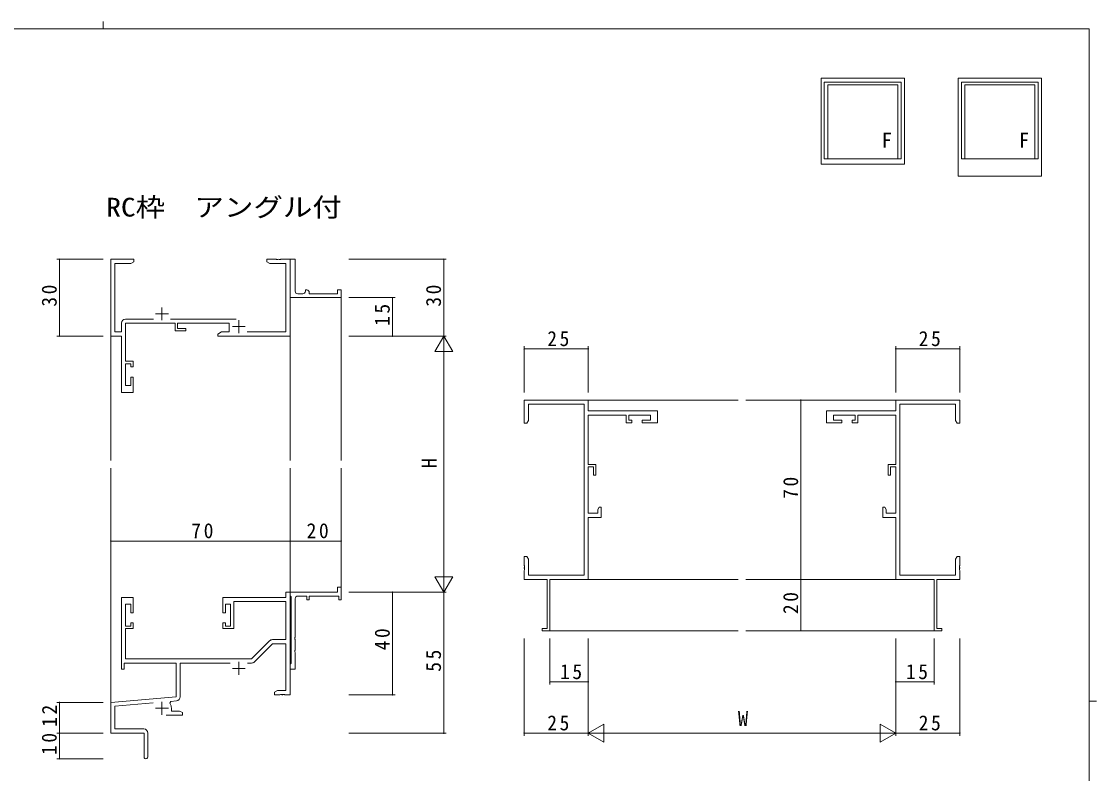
# Model space of a CAD drawing. Units: millimetres, scale not verified. Extents: x -594 to 199, y -420 to 144.
# Drawn here: x -238 to 181.6, y -149.3 to 144.2 of the extents above; entities that cross this region are included whole.
import ezdxf
from ezdxf.enums import TextEntityAlignment as Align

# ---------------------------------------------------------------- set-up
doc = ezdxf.new("R2010")
doc.units = ezdxf.units.MM
doc.header["$LTSCALE"] = 2
for name, color, linetype, lineweight in [('0-1_YKK_ZWAK', 7, 'Continuous', 9), ('0-3_YKK_11', 7, 'Continuous', 9), ('0-4_YKK_12', 2, 'Continuous', 9), ('0-6_YKK_A1', 4, 'Continuous', 9), ('0-7_YKK_D', 6, 'Continuous', 9)]:
    doc.layers.add(name, color=color, linetype=linetype, lineweight=lineweight)
doc.layers.add('0-2_USER1', color=7, linetype='Continuous')
doc.styles.add('ＭＳ ゴシック', font='')
doc.styles.get('ＭＳ ゴシック').set_extended_font_data('MS Gothic')

msp = doc.modelspace()

# ---------------------------------------------------------------- linework, layer by layer
at = {"layer": '0-1_YKK_ZWAK'}
for p, q in [((-206.186, 144.2), (-206.186, 141.4)), ((178.8, 141.4), (-591.2, 141.4)), ((178.8, 141.4), (178.8, -383.6)), ((178.8, -121.1), (181.6, -121.1))]:
    msp.add_line(p, q, dxfattribs=at)
at = {"layer": '0-3_YKK_11'}
for p, q in [((-203.203, 51.4), (-194.203, 51.4)), ((-203.203, 21.4), (-203.203, 51.4)), ((-194.203, 50.4), (-195.294, 49.77)), ((-194.203, 51.4), (-194.203, 50.4)), ((-142.203, 51.4), (-138.661, 51.4)), ((-142.203, 50.4), (-142.203, 51.4)), ((-141.112, 49.77), (-142.203, 50.4)), ((-138.661, 51.4), (-138.478, 51.28)), ((-138.478, 51.28), (-137.928, 51.28)), ((-137.928, 51.28), (-137.745, 51.4)), ((-137.745, 51.4), (-137.661, 51.4)), ((-137.661, 51.4), (-137.478, 51.28)), ((-137.478, 51.28), (-136.928, 51.28)), ((-136.928, 51.28), (-136.745, 51.4)), ((-136.745, 51.4), (-133.203, 51.4)), ((-133.203, 51.4), (-131.203, 51.4)), ((-133.203, 37.9), (-133.203, 51.4)), ((-133.203, 51.4), (-133.203, 21.4)), ((-131.203, 51.4), (-131.203, 38.9)), ((-201.573, 49.77), (-201.573, 23.03)), ((-195.294, 49.77), (-201.573, 49.77)), ((-134.833, 49.77), (-141.112, 49.77)), ((-134.833, 23.03), (-134.833, 49.77)), ((-133.203, 36.4), (-133.203, 37.9)), ((-130.203, 37.9), (-128.203, 37.9)), ((-127.203, 39.4), (-126.703, 39.4)), ((-127.203, 38.9), (-127.203, 39.4)), ((-125.703, 38.4), (-125.703, 37.9)), ((-125.703, 37.9), (-114.703, 37.9)), ((-114.703, 39.4), (-113.203, 39.4)), ((-114.703, 37.9), (-114.703, 39.4)), ((-113.203, 39.4), (-113.203, 36.4)), ((-113.203, 36.4), (-133.203, 36.4)), ((-185.703, 30.1), (-180.703, 30.1)), ((-183.203, 32.6), (-183.203, 27.6)), ((-199.003, 23.03), (-199.003, 26.43)), ((-197.403, 28.03), (-186.554, 28.03)), ((-197.373, 26.4), (-197.373, 11.6)), ((-178.103, 26.4), (-197.373, 26.4)), ((-179.853, 28.03), (-154.296, 28.03)), ((-178.103, 23.4), (-178.103, 26.4)), ((-177.103, 26.4), (-177.103, 24.4)), ((-156.903, 26.4), (-177.103, 26.4)), ((-156.903, 23.03), (-156.903, 26.4)), ((-153.203, 27.6), (-153.203, 22.6)), ((-199.003, 21.4), (-203.203, 21.4)), ((-201.573, 23.03), (-199.003, 23.03)), ((-199.003, -0.6), (-199.003, 21.4)), ((-173.903, 23.4), (-178.103, 23.4)), ((-177.103, 24.4), (-173.903, 24.4)), ((-173.903, 24.4), (-173.903, 23.4)), ((-161.403, 22.2), (-159.966, 23.03)), ((-161.403, 21.4), (-161.403, 22.2)), ((-133.203, 21.4), (-161.403, 21.4)), ((-159.966, 23.03), (-156.903, 23.03)), ((-155.703, 25.1), (-150.703, 25.1)), ((-149.964, 23.03), (-134.833, 23.03)), ((-197.373, 11.6), (-194.403, 11.6)), ((-197.373, 10.6), (-197.373, 2.1)), ((-195.403, 10.6), (-197.373, 10.6)), ((-195.403, 9.4), (-195.403, 10.6)), ((-194.403, 9.4), (-195.403, 9.4)), ((-194.403, 11.6), (-194.403, 9.4)), ((-195.403, 5.4), (-194.403, 5.4)), ((-195.403, 2.1), (-195.403, 5.4)), ((-194.403, 5.4), (-194.403, -0.6)), ((-197.373, 2.1), (-195.403, 2.1)), ((-194.403, -0.6), (-199.003, -0.6)), ((-41.777, -3.597), (-16.777, -3.597)), ((-41.777, -12.597), (-41.777, -3.597)), ((-16.777, -3.597), (-16.777, -7.797)), ((103.223, -3.597), (103.223, -7.797)), ((128.223, -3.597), (103.223, -3.597)), ((128.223, -12.597), (128.223, -3.597)), ((-40.147, -5.227), (-40.147, -11.506)), ((-18.407, -5.227), (-40.147, -5.227)), ((-18.407, -71.967), (-18.407, -5.227)), ((-16.777, -7.797), (10.223, -7.797)), ((10.223, -7.797), (10.223, -12.397)), ((76.223, -7.797), (76.223, -12.397)), ((103.223, -7.797), (76.223, -7.797)), ((104.853, -5.227), (126.593, -5.227)), ((104.853, -71.967), (104.853, -5.227)), ((126.593, -5.227), (126.593, -11.506)), ((-40.147, -11.506), (-40.777, -12.597)), ((-16.777, -9.427), (-16.777, -28.697)), ((-1.977, -9.427), (-16.777, -9.427)), ((-1.977, -12.397), (-1.977, -9.427)), ((0.223, -12.397), (-1.977, -12.397)), ((-0.977, -9.427), (-0.977, -11.397)), ((7.523, -9.427), (-0.977, -9.427)), ((-0.977, -11.397), (0.223, -11.397)), ((0.223, -11.397), (0.223, -12.397)), ((4.223, -11.397), (7.523, -11.397)), ((4.223, -12.397), (4.223, -11.397)), ((10.223, -12.397), (4.223, -12.397)), ((7.523, -11.397), (7.523, -9.427)), ((76.223, -12.397), (82.223, -12.397)), ((78.923, -9.427), (87.423, -9.427)), ((78.923, -11.397), (78.923, -9.427)), ((82.223, -11.397), (78.923, -11.397)), ((82.223, -12.397), (82.223, -11.397)), ((86.223, -11.397), (86.223, -12.397)), ((87.423, -11.397), (86.223, -11.397)), ((86.223, -12.397), (88.423, -12.397)), ((87.423, -9.427), (87.423, -11.397)), ((88.423, -9.427), (103.223, -9.427)), ((88.423, -12.397), (88.423, -9.427)), ((103.223, -9.427), (103.223, -28.697)), ((126.593, -11.506), (127.223, -12.597)), ((-40.777, -12.597), (-41.777, -12.597)), ((127.223, -12.597), (128.223, -12.597)), ((-16.777, -28.697), (-13.777, -28.697)), ((-13.777, -28.697), (-13.777, -32.897)), ((100.223, -28.697), (100.223, -32.897)), ((103.223, -28.697), (100.223, -28.697)), ((-16.777, -29.697), (-16.777, -47.767)), ((-14.777, -29.697), (-16.777, -29.697)), ((-14.777, -32.897), (-14.777, -29.697)), ((-13.777, -32.897), (-14.777, -32.897)), ((100.223, -32.897), (101.223, -32.897)), ((101.223, -29.697), (103.223, -29.697)), ((101.223, -32.897), (101.223, -29.697)), ((103.223, -29.697), (103.223, -47.767)), ((-13.077, -46.263), (-12.577, -45.397)), ((-12.577, -45.397), (-11.777, -45.397)), ((-11.777, -45.397), (-11.777, -49.397)), ((98.223, -45.397), (98.223, -49.397)), ((99.023, -45.397), (98.223, -45.397)), ((99.523, -46.263), (99.023, -45.397)), ((-16.777, -47.767), (-13.077, -47.767)), ((-16.777, -49.397), (-16.777, -73.597)), ((-11.777, -49.397), (-16.777, -49.397)), ((-13.077, -47.767), (-13.077, -46.263)), ((98.223, -49.397), (103.223, -49.397)), ((99.523, -47.767), (99.523, -46.263)), ((103.223, -47.767), (99.523, -47.767)), ((103.223, -49.397), (103.223, -73.597)), ((-41.777, -64.597), (-40.777, -64.597)), ((-41.777, -68.139), (-41.777, -64.597)), ((-40.777, -64.597), (-40.147, -65.688)), ((-40.147, -65.688), (-40.147, -71.967)), ((127.223, -64.597), (126.593, -65.688)), ((126.593, -65.688), (126.593, -71.967)), ((128.223, -64.597), (127.223, -64.597)), ((128.223, -68.139), (128.223, -64.597)), ((-41.657, -68.322), (-41.777, -68.139)), ((-41.777, -69.055), (-41.657, -68.872)), ((-41.777, -69.139), (-41.777, -69.055)), ((-41.657, -69.322), (-41.777, -69.139)), ((-41.777, -70.055), (-41.657, -69.872)), ((-41.777, -73.597), (-41.777, -70.055)), ((-41.657, -68.872), (-41.657, -68.322)), ((-41.657, -69.872), (-41.657, -69.322)), ((128.103, -68.322), (128.223, -68.139)), ((128.103, -68.872), (128.103, -68.322)), ((128.223, -69.055), (128.103, -68.872)), ((128.103, -69.322), (128.223, -69.139)), ((128.103, -69.872), (128.103, -69.322)), ((128.223, -70.055), (128.103, -69.872)), ((128.223, -69.139), (128.223, -69.055)), ((128.223, -73.597), (128.223, -70.055)), ((-32.777, -73.597), (-41.777, -73.597)), ((-40.147, -71.967), (-18.407, -71.967)), ((-32.777, -92.697), (-32.777, -73.597)), ((-31.777, -73.597), (-31.777, -93.597)), ((-16.777, -73.597), (-31.777, -73.597)), ((103.223, -73.597), (118.223, -73.597)), ((126.593, -71.967), (104.853, -71.967)), ((118.223, -73.597), (118.223, -93.597)), ((119.223, -73.597), (128.223, -73.597)), ((119.223, -92.697), (119.223, -73.597)), ((-134.833, -78.597), (-134.833, -80.597)), ((-133.203, -78.597), (-134.833, -78.597)), ((-133.203, -78.597), (-114.703, -78.597)), ((-133.203, -79.897), (-133.203, -78.597)), ((-133.203, -118.597), (-133.203, -78.597)), ((-114.703, -76.597), (-113.203, -76.597)), ((-114.703, -78.597), (-114.703, -76.597)), ((-113.203, -76.597), (-113.203, -81.597)), ((-199.003, -80.597), (-199.003, -108.597)), ((-194.403, -80.597), (-199.003, -80.597)), ((-197.373, -83.297), (-195.403, -83.297)), ((-197.373, -91.797), (-197.373, -83.297)), ((-195.403, -83.297), (-195.403, -86.597)), ((-194.403, -86.597), (-194.403, -80.597)), ((-159.403, -80.597), (-159.403, -86.597)), ((-134.833, -80.597), (-159.403, -80.597)), ((-158.403, -83.297), (-156.403, -83.297)), ((-158.403, -86.597), (-158.403, -83.297)), ((-156.403, -83.297), (-156.403, -91.797)), ((-155.203, -82.227), (-134.833, -82.227)), ((-155.203, -92.797), (-155.203, -82.227)), ((-134.833, -82.227), (-134.833, -97.097)), ((-133.003, -80.097), (-133.203, -79.897)), ((-132.703, -80.397), (-133.003, -80.097)), ((-132.703, -106.297), (-132.703, -80.397)), ((-131.203, -81.097), (-131.203, -96.139)), ((-126.703, -80.097), (-130.203, -80.097)), ((-126.703, -81.597), (-126.703, -80.097)), ((-125.703, -81.597), (-126.703, -81.597)), ((-125.703, -80.097), (-125.703, -81.597)), ((-114.203, -80.097), (-125.703, -80.097)), ((-114.203, -81.597), (-114.203, -80.097)), ((-113.203, -81.597), (-114.203, -81.597)), ((-195.403, -86.597), (-194.403, -86.597)), ((-159.403, -86.597), (-158.403, -86.597)), ((-195.403, -91.797), (-197.373, -91.797)), ((-195.403, -90.597), (-195.403, -91.797)), ((-194.403, -90.597), (-195.403, -90.597)), ((-194.403, -92.797), (-194.403, -90.597)), ((-159.403, -90.597), (-159.403, -92.797)), ((-158.403, -90.597), (-159.403, -90.597)), ((-158.403, -91.797), (-158.403, -90.597)), ((-156.403, -91.797), (-158.403, -91.797)), ((-197.373, -92.797), (-194.403, -92.797)), ((-197.373, -104.597), (-197.373, -92.797)), ((-159.403, -92.797), (-155.203, -92.797)), ((-131.203, -96.139), (-131.323, -96.322)), ((-131.323, -96.322), (-131.323, -96.872)), ((-34.777, -92.697), (-32.777, -92.697)), ((-34.777, -93.597), (-34.777, -92.697)), ((-31.777, -93.597), (-34.777, -93.597)), ((118.223, -93.597), (121.223, -93.597)), ((121.223, -92.697), (119.223, -92.697)), ((121.223, -93.597), (121.223, -92.697)), ((-141.172, -97.566), (-148.203, -104.597)), ((-147.059, -105.758), (-140.028, -98.727)), ((-134.833, -97.097), (-140.04, -97.097)), ((-140.028, -98.727), (-134.833, -98.727)), ((-134.833, -98.727), (-134.833, -116.967)), ((-131.323, -96.872), (-131.203, -97.055)), ((-131.203, -97.055), (-131.203, -101.139)), ((-148.203, -104.597), (-197.373, -104.597)), ((-131.203, -101.139), (-131.323, -101.322)), ((-131.323, -101.322), (-131.323, -101.872)), ((-131.323, -101.872), (-131.203, -102.055)), ((-131.203, -102.055), (-131.203, -108.597)), ((-199.003, -108.597), (-198.003, -108.597)), ((-198.003, -106.227), (-177.703, -106.227)), ((-198.003, -108.597), (-198.003, -106.227)), ((-177.703, -106.227), (-177.703, -119.366)), ((-176.073, -106.227), (-156.554, -106.227)), ((-176.073, -119.394), (-176.073, -106.227)), ((-155.703, -108.297), (-150.703, -108.297)), ((-153.203, -105.797), (-153.203, -110.797)), ((-149.853, -106.227), (-148.191, -106.227)), ((-133.203, -106.797), (-133.003, -106.597)), ((-133.203, -108.597), (-133.203, -106.797)), ((-131.203, -108.597), (-133.203, -108.597)), ((-133.003, -106.597), (-132.703, -106.297)), ((-138.112, -116.967), (-139.203, -117.597)), ((-134.833, -116.967), (-138.112, -116.967)), ((-177.703, -119.366), (-203.203, -121.597)), ((-203.203, -121.597), (-203.203, -133.597)), ((-183.203, -121.397), (-183.203, -126.397)), ((-180.064, -121.938), (-179.684, -121.176)), ((-179.684, -121.176), (-177.534, -120.987)), ((-139.203, -117.597), (-139.203, -118.597)), ((-139.203, -118.597), (-137.161, -118.597)), ((-137.161, -118.597), (-136.978, -118.477)), ((-136.978, -118.477), (-136.428, -118.477)), ((-136.428, -118.477), (-136.245, -118.597)), ((-136.245, -118.597), (-136.161, -118.597)), ((-136.161, -118.597), (-135.978, -118.477)), ((-135.978, -118.477), (-135.428, -118.477)), ((-135.428, -118.477), (-135.245, -118.597)), ((-135.245, -118.597), (-133.203, -118.597)), ((-201.573, -123.091), (-186.573, -121.778)), ((-201.573, -131.967), (-201.573, -123.091)), ((-185.703, -123.897), (-180.703, -123.897)), ((-179.503, -124.967), (-179.503, -123.897)), ((-176.294, -124.967), (-179.503, -124.967)), ((-175.203, -125.597), (-176.294, -124.967)), ((-175.203, -126.597), (-175.203, -125.597)), ((-181.553, -126.597), (-175.203, -126.597)), ((-203.203, -133.597), (-190.203, -133.597)), ((-190.303, -131.967), (-201.573, -131.967)), ((-190.203, -133.597), (-190.203, -138.139)), ((-188.703, -142.847), (-188.703, -133.567)), ((-190.203, -138.139), (-190.083, -138.322)), ((-190.083, -138.322), (-190.083, -138.872)), ((-190.083, -138.872), (-190.203, -139.055)), ((-190.203, -139.055), (-190.203, -142.847))]:
    msp.add_line(p, q, dxfattribs=at)
for centre, radius, start, end in [((-130.203, 38.9), 1, 180.00009, 270.00008), ((-128.203, 38.9), 1, 270.00009, 0.00008), ((-126.703, 38.4), 1, 0.00009, 90.00008), ((-197.403, 26.43), 1.6, 90, 179.99998), ((-130.203, -81.097), 1, 89.99997, 180.00002), ((-140.04, -98.697), 1.6, 89.99998, 134.99998), ((-148.191, -104.627), 1.6, 269.99998, 314.99998), ((-177.673, -119.394), 1.6, 275, 0), ((-183.203, -123.897), 3.7, 0, 31.9633), ((-190.303, -133.567), 1.6, 0, 89.99998), ((-189.453, -142.847), 0.75, 179.99998, 0)]:
    msp.add_arc(centre, radius, start, end, dxfattribs=at)
at = {"layer": '0-4_YKK_12'}
for p, q in [((-113.203, 36.7), (-113.203, -27.101)), ((-203.203, 22.655), (-203.203, -27.101)), ((-133.203, 21.4), (-133.203, -27.101)), ((-16.777, -3.597), (41.722, -3.597)), ((103.22, -3.597), (44.722, -3.597)), ((-203.203, -122.169), (-203.203, -30.101)), ((-133.203, -78.602), (-133.203, -30.101)), ((-113.203, -78.602), (-113.203, -30.101)), ((-16.777, -73.597), (41.722, -73.597)), ((103.22, -73.597), (44.722, -73.597)), ((-32.077, -93.597), (41.722, -93.597)), ((118.521, -93.597), (44.722, -93.597))]:
    msp.add_line(p, q, dxfattribs=at)
at = {"layer": '0-6_YKK_A1'}
for p, q in [((106.596, 88.548), (106.596, 122.048)), ((160.14, 83.798), (160.14, 122.048)), ((75.346, 90.548), (75.346, 120.548)), ((75.346, 120.548), (105.346, 120.548)), ((76.696, 90.548), (76.696, 119.448)), ((76.696, 119.448), (103.996, 119.448)), ((103.996, 90.548), (103.996, 119.448)), ((105.346, 90.548), (105.346, 120.548)), ((128.89, 90.548), (128.89, 120.548)), ((128.89, 120.548), (158.89, 120.548)), ((130.24, 90.548), (130.24, 119.448)), ((130.24, 119.448), (157.54, 119.448)), ((157.54, 90.548), (157.54, 119.448)), ((158.89, 90.548), (158.89, 120.548)), ((74.096, 88.548), (106.596, 88.548)), ((75.346, 90.548), (105.346, 90.548)), ((128.89, 90.548), (158.89, 90.548)), ((127.64, 83.798), (160.14, 83.798))]:
    msp.add_line(p, q, dxfattribs=at)
for points in [[(74.096, 88.548), (74.096, 122.048), (106.596, 122.048)], [(127.64, 83.798), (127.64, 122.048), (160.14, 122.048)]]:
    msp.add_lwpolyline(points, dxfattribs=at)
at = {"layer": '0-7_YKK_D'}
for p, q in [((-206.203, 51.4), (-224.203, 51.4)), ((-223.203, 51.4), (-223.203, 21.4)), ((-110.203, 51.4), (-72.203, 51.4)), ((-73.203, 51.4), (-73.203, 21.4)), ((-110.203, 36.4), (-92.203, 36.4)), ((-93.203, 21.4), (-93.203, 36.4)), ((-206.203, 21.4), (-224.203, 21.4)), ((-110.203, 21.4), (-92.203, 21.4)), ((-110.203, 21.4), (-72.203, 21.4)), ((-110.203, 21.4), (-72.203, 21.4)), ((-73.203, 21.4), (-76.703, 15.338)), ((-73.203, 21.4), (-73.203, 9.276)), ((-73.203, 21.4), (-69.703, 15.338)), ((-41.777, -0.597), (-41.777, 17.403)), ((-16.777, -0.597), (-16.777, 17.403)), ((103.223, -0.597), (103.223, 17.403)), ((128.223, -0.597), (128.223, 17.403)), ((-76.703, 15.338), (-69.703, 15.338)), ((-73.203, 14.4), (-73.203, -71.602)), ((-41.777, 16.403), (-16.777, 16.403)), ((103.223, 16.403), (128.223, 16.403)), ((90.618, -3.597), (65.223, -3.597)), ((66.223, -3.597), (66.223, -73.597)), ((-203.203, -74.929), (-203.203, -57.597)), ((-203.203, -58.597), (-133.203, -58.597)), ((-133.203, -71.969), (-133.203, -57.597)), ((-133.203, -77.207), (-133.203, -57.597)), ((-133.203, -58.597), (-113.203, -58.597)), ((-113.203, -71.969), (-113.203, -57.597)), ((-73.203, -78.602), (-73.203, -66.477)), ((-69.703, -72.539), (-76.703, -72.539)), ((-73.203, -78.602), (-76.703, -72.539)), ((-73.203, -78.602), (-69.703, -72.539)), ((90.618, -73.597), (65.223, -73.597)), ((90.618, -73.597), (65.223, -73.597)), ((66.223, -73.597), (66.223, -93.597)), ((-110.203, -78.597), (-72.203, -78.597)), ((-110.203, -78.602), (-92.203, -78.602)), ((-110.203, -78.602), (-72.203, -78.602)), ((-93.203, -78.602), (-93.203, -118.597)), ((-73.203, -78.597), (-73.203, -133.597)), ((90.618, -93.597), (65.223, -93.597)), ((-41.775, -96.597), (-41.775, -134.597)), ((-31.777, -96.597), (-31.777, -114.597)), ((-16.777, -96.597), (-16.777, -114.597)), ((-16.775, -96.597), (-16.775, -134.597)), ((-16.775, -96.597), (-16.775, -134.597)), ((103.223, -96.597), (103.223, -114.597)), ((103.223, -96.597), (103.223, -134.597)), ((103.223, -96.597), (103.223, -134.597)), ((118.223, -96.597), (118.223, -114.597)), ((128.223, -96.597), (128.223, -134.597)), ((-16.777, -113.597), (-31.777, -113.597)), ((103.223, -113.597), (118.223, -113.597)), ((-206.203, -121.597), (-224.203, -121.597)), ((-223.203, -133.597), (-223.203, -121.597)), ((-110.203, -118.597), (-92.203, -118.597)), ((-206.203, -133.597), (-224.203, -133.597)), ((-206.203, -133.597), (-224.203, -133.597)), ((-223.203, -133.597), (-223.203, -143.597)), ((-110.203, -133.597), (-72.203, -133.597)), ((-16.775, -133.597), (-41.775, -133.597)), ((-16.775, -133.597), (-10.713, -130.097)), ((-16.775, -133.597), (-4.651, -133.597)), ((-16.775, -133.597), (-10.713, -137.097)), ((-10.713, -137.097), (-10.713, -130.097)), ((-9.775, -133.597), (96.223, -133.597)), ((103.223, -133.597), (91.098, -133.597)), ((97.161, -130.097), (97.161, -137.097)), ((103.223, -133.597), (97.161, -130.097)), ((103.223, -133.597), (97.161, -137.097)), ((103.223, -133.597), (128.223, -133.597)), ((-206.203, -143.597), (-224.203, -143.597))]:
    msp.add_line(p, q, dxfattribs=at)
for centre, start, end in [((-223.203, 51.4), 90, 270), ((-223.203, 51.4), 270, 90), ((-73.203, 51.4), 90, 270), ((-73.203, 51.4), 270, 90), ((-93.203, 36.4), 90, 270), ((-93.203, 36.4), 270, 90), ((-223.203, 21.4), 90, 270), ((-223.203, 21.4), 270, 90), ((-93.203, 21.4), 90, 270), ((-93.203, 21.4), 270, 90), ((-41.777, 16.403), 0, 180), ((-41.777, 16.403), 180, 0), ((-16.777, 16.403), 0, 180), ((-16.777, 16.403), 180, 0), ((103.223, 16.403), 0, 180), ((103.223, 16.403), 180, 0), ((128.223, 16.403), 0, 180), ((128.223, 16.403), 180, 0), ((66.223, -3.597), 90, 270), ((66.223, -3.597), 270, 90), ((-203.203, -58.597), 0, 180), ((-203.203, -58.597), 180, 0), ((-133.203, -58.597), 0, 180), ((-133.203, -58.597), 0, 180), ((-133.203, -58.597), 180, 0), ((-133.203, -58.597), 180, 0), ((-113.203, -58.597), 0, 180), ((-113.203, -58.597), 180, 0), ((66.223, -73.597), 90, 270), ((66.223, -73.597), 90, 270), ((66.223, -73.597), 270, 90), ((66.223, -73.597), 270, 90), ((-93.203, -78.602), 90, 270), ((-93.203, -78.602), 270, 90), ((66.223, -93.597), 90, 270), ((66.223, -93.597), 270, 90), ((-31.777, -113.597), 0, 180), ((-31.777, -113.597), 180, 0), ((-16.777, -113.597), 0, 180), ((-16.777, -113.597), 180, 0), ((103.223, -113.597), 0, 180), ((103.223, -113.597), 180, 0), ((118.223, -113.597), 0, 180), ((118.223, -113.597), 180, 0), ((-223.203, -121.597), 90, 270), ((-223.203, -121.597), 270, 90), ((-93.203, -118.597), 90, 270), ((-93.203, -118.597), 270, 90), ((-223.203, -133.597), 90, 270), ((-223.203, -133.597), 90, 270), ((-223.203, -133.597), 270, 90), ((-223.203, -133.597), 270, 90), ((-73.203, -133.597), 90, 270), ((-73.203, -133.597), 270, 90), ((-41.775, -133.597), 0, 180), ((-41.775, -133.597), 180, 0), ((128.223, -133.597), 0, 180), ((128.223, -133.597), 180, 0), ((-223.203, -143.597), 90, 270), ((-223.203, -143.597), 270, 90)]:
    msp.add_arc(centre, 0.106, start, end, dxfattribs=at)

# ---------------------------------------------------------------- texts
at = {"layer": '0-2_USER1', "color": 3, "style": 'ＭＳ ゴシック', "width": 1.15}
msp.add_text('RC枠  アングル付', height=7.331, dxfattribs=at).set_placement((-204.939, 65.855), align=Align.BOTTOM_LEFT)
at = {"layer": '0-6_YKK_A1', "color": 7, "style": 'ＭＳ ゴシック'}
for p in [(97.774, 93.153), (151.317, 93.153)]:
    msp.add_text('F', height=5.865, dxfattribs=at).set_placement(p, align=Align.BOTTOM_LEFT)
at = {"layer": '0-7_YKK_D', "color": 7, "style": 'ＭＳ ゴシック'}
msp.add_text('H', height=5.865, rotation=90, dxfattribs=at).set_placement((-74.203, -30.201), align=Align.BOTTOM_LEFT)
msp.add_text('W', height=5.865, dxfattribs=at).set_placement((41.624, -132.597), align=Align.BOTTOM_LEFT)
at = {"layer": '0-7_YKK_D', "color": 7, "char_height": 5.865, "attachment_point": 7, "rotation": 90, "style": 'ＭＳ ゴシック'}
for s, insert in [('\\T1.27;\\W0.95;30', (-224.203, 32.88)), ('\\T1.27;\\W0.95;30', (-74.203, 32.88)), ('\\T1.27;\\W0.95;15', (-94.203, 25.38)), ('\\T1.27;\\W0.95;70', (65.223, -42.117)), ('\\T1.27;\\W0.95;20', (65.223, -87.117)), ('\\T1.27;\\W0.95;40', (-94.203, -101.269)), ('\\T1.27;\\W0.95;55', (-74.203, -109.617)), ('\\T1.27;\\W0.95;12', (-224.203, -131.117)), ('\\T1.27;\\W0.95;10', (-224.203, -142.117))]:
    msp.add_mtext(s, dxfattribs=dict(at, insert=insert))
at = {"layer": '0-7_YKK_D', "color": 7, "char_height": 5.865, "attachment_point": 7, "style": 'ＭＳ ゴシック'}
for s, insert in [('\\T1.27;\\W0.95;25', (-32.797, 17.403)), ('\\T1.27;\\W0.95;25', (112.203, 17.403)), ('\\T1.27;\\W0.95;70', (-171.723, -57.597)), ('\\T1.27;\\W0.95;20', (-126.723, -57.597)), ('\\T1.27;\\W0.95;15', (-27.797, -112.597)), ('\\T1.27;\\W0.95;15', (107.203, -112.597)), ('\\T1.27;\\W0.95;25', (-32.795, -132.597)), ('\\T1.27;\\W0.95;25', (112.203, -132.597))]:
    msp.add_mtext(s, dxfattribs=dict(at, insert=insert))

doc.saveas('drawing.dxf')
